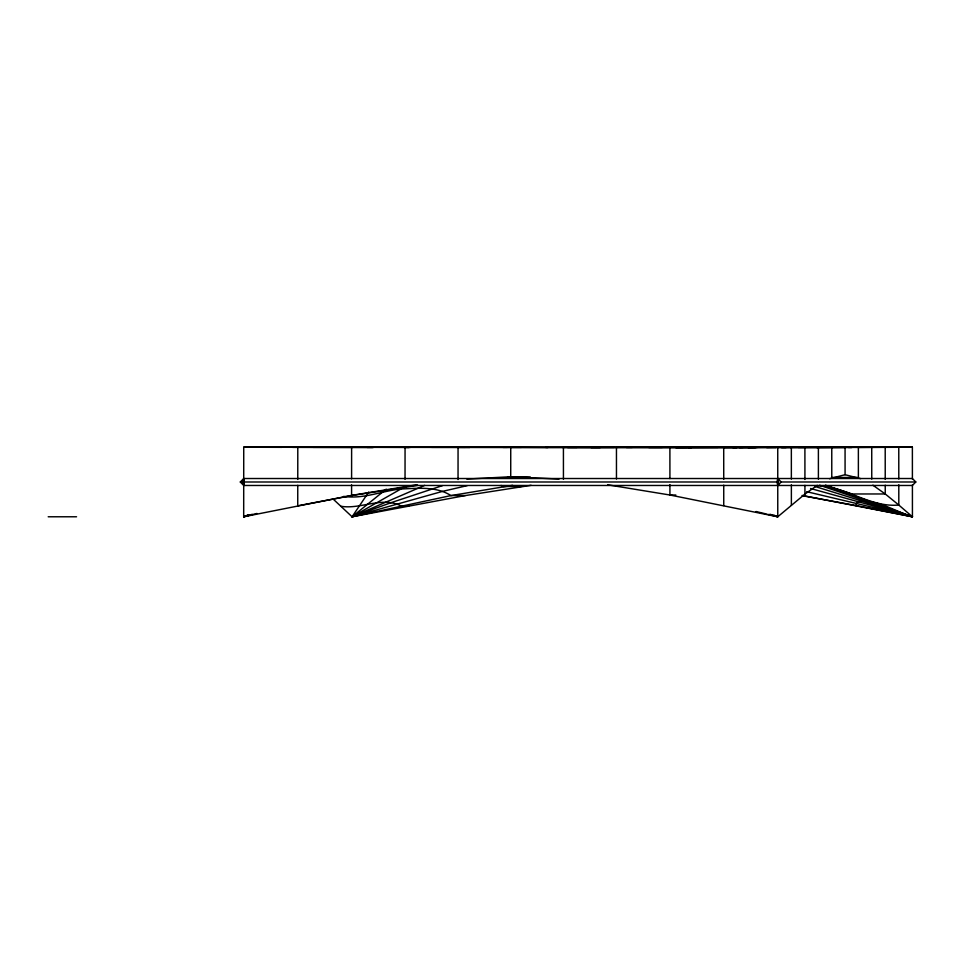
<?xml version="1.0" encoding="UTF-8"?>
<svg xmlns="http://www.w3.org/2000/svg" width="964" height="964" viewBox="0 0 964 964"><rect width="100%" height="100%" fill="white"/><g stroke="black" fill="none" stroke-linecap="round" stroke-linejoin="round"><path stroke-width="1.45" d="M243.711 483.446L243.687 516.776L351.583 495.388L416.81 484.796M243.711 480.542L243.735 447.236L600.283 447.525M297.755 485.314L297.743 505.799L352.667 495.412L417.761 485.302M297.768 479.469L297.792 447.272M351.583 484.88L351.583 495.388L352.667 495.412M351.595 478.867L351.619 447.308L352.716 447.332L313.155 447.332M405.037 479.337L405.061 447.356L410.315 447.441M458.045 479.554L458.057 447.38L469.781 447.441M244.205 483.157L243.711 485.47L912.402 485.47L915.8 481.988L912.402 478.518L243.711 478.518L240.313 482L243.711 485.47L242.952 482L243.711 478.518L244.205 480.843M781.153 481.988L777.755 485.47L777.008 481.988L777.755 478.518L781.153 481.988L915.8 481.988M777.755 485.47L778.502 481.988L777.755 478.518M802.518 495.725L855.707 505.522L856.647 503.1L858.924 501.449C877.915 499.448 894.857 511.282 912.426 516.776L912.414 484.892M368.694 492.05L352.089 516.776L332.917 498.858M817.279 485.338L804.928 494.086L777.767 516.776L669.92 495.014L607.633 484.796M531.104 485.314L465.287 495.568L352.089 516.776L386.251 489.134M512.595 485.338L450.983 495.58L352.089 516.776L405.326 486.483M829.546 478.734L845.079 474.722L860.611 478.626M467.239 485.639L442.765 491.315L352.089 516.776L424.63 485.386M247.82 515.186L243.687 516.776L256.978 513.463M247.387 515.391L243.687 516.776L252.17 514.33M352.089 516.776L391.131 502.654L442.536 485.603M247.555 515.403L243.687 516.776L248.893 515.101M507.92 477.24L510.619 476.782M466.829 479.084L510.727 476.734L530.308 476.975M502.521 477.903L526.091 476.782M799.24 447.32L798.168 447.344L852.164 447.356M743.172 447.356L739.195 447.392L757.186 447.441M687.537 447.392L675.559 447.465L691.574 447.501M297.828 447.284L271.354 447.272M632.264 447.404L591.004 447.513M912.402 479.096L912.378 447.224L858.37 447.441L858.382 477.469L831.619 477.481M367.103 447.404L372.767 447.392L292.598 447.356M403.964 447.404L409.073 447.38L352.137 447.236L507.377 447.344M465.323 447.32L431.619 447.344M502.991 447.38L521.391 447.356M545.757 447.441L576.99 447.392M626.395 447.465L845.067 447.465L845.079 474.722M799.518 447.356L912.378 447.224L816.375 447.441M648.772 447.489L912.378 447.224L781.635 447.465M688.176 447.501L777.743 447.224L777.767 516.776L767.633 514.318M521.367 486.495L502.955 486.519L501.087 485.434M465.287 495.568L450.983 495.58C435.957 485.989 417.219 488.399 400.301 489.037C381.19 491.158 363.247 499.316 343.678 496.376M367.609 447.284L408.844 447.272M717.987 447.356L669.896 447.308L669.92 478.614M756.439 447.296L723.711 447.272L723.735 479.337M359.488 447.272L804.904 447.344L804.928 479.482M567.603 447.501L912.378 447.224M723.795 447.501L736.882 447.489M747.956 447.513L755.595 447.501M781.021 447.489L786.142 447.489M848.392 447.453L851.718 447.453M240.313 482L777.008 481.988M408.808 505.907L401.048 505.907C381.937 496.111 361.006 509.558 341.111 506.305M48.2 516.776L76.554 516.776M775.899 447.489L766.476 447.417L777.743 447.224L732.688 447.513M614.417 447.477L563.422 447.38L563.434 479.301M662.316 447.417L616.454 447.344L616.466 479.012M373.875 447.404L243.735 447.236L281.886 447.332M616.466 485.892L619.9 485.904M675.836 495.026L669.92 495.014L669.92 484.579M547.926 447.501L510.739 447.392L510.727 476.734L559.048 479.084M855.671 447.284L898.773 447.284L898.797 479.048M405.025 486.29L409.037 486.314M814.773 485.723C844.404 485.157 869.335 507.751 898.81 505.04L912.426 516.776L802.108 495.436M898.255 513.945L855.707 505.522M898.255 513.945L912.426 516.776L825.642 485.531M806.687 491.688L912.426 516.776L819.629 485.241M756.053 511.523L766.187 513.969M810.567 488.495L912.426 516.776L814.688 486.362M769.887 514.234L777.767 516.776L773.875 515.162M825.485 485.217L852.188 493.978L885.241 493.966L898.81 505.04L898.797 484.82M872.89 485.193L885.241 493.966L885.241 485.217M885.205 447.344L885.229 479.397M871.733 447.392L871.757 479.108M831.763 447.441L831.775 477.578M818.388 447.392L818.4 479.228M804.928 485.326L804.928 494.086M791.348 447.284L791.36 479.084M791.372 484.868L791.372 505.112M723.735 485.169L723.747 505.582"/></g></svg>
